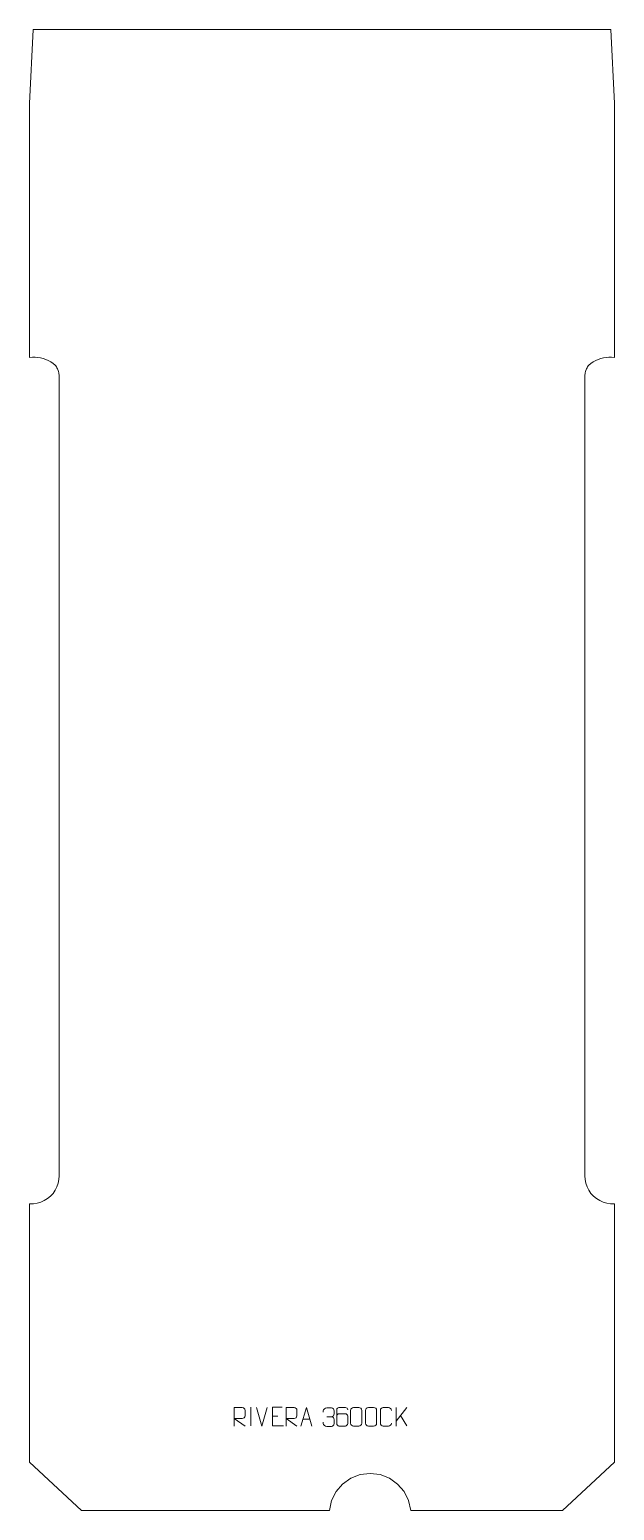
# Model space of a CAD drawing. Header units: millimetres. Extents: x -395 to 395, y -1449 to 551.
import ezdxf

# ---------------------------------------------------------------- set-up
doc = ezdxf.new("R2010")
doc.units = ezdxf.units.MM
doc.header["$MEASUREMENT"] = 0
doc.layers.add('layer 1', color=7, linetype='Continuous')

msp = doc.modelspace()

# ---------------------------------------------------------------- linework, layer by layer
at = {"layer": 'layer 1', "color": 242, "lineweight": 9}
msp.add_open_spline([(357.4236, 93.2887), (357.4236, 93.2887), (356.8617, 91.9784), (356.8617, 91.9784), (356.8617, 91.9784), (356.8617, 91.9784), (356.3723, 90.6405), (356.3723, 90.6405), (356.3723, 90.6405), (356.3723, 90.6405), (355.9563, 89.2784), (355.9563, 89.2784), (355.9563, 89.2784), (355.9563, 89.2784), (355.6129, 87.8955), (355.6129, 87.8955), (355.6129, 87.8955), (355.6129, 87.8955), (355.3457, 86.4961), (355.3457, 86.4961), (355.3457, 86.4961), (355.3457, 86.4961), (355.1542, 85.0834), (355.1542, 85.0834), (355.1542, 85.0834), (355.1542, 85.0834), (355.0394, 83.6634), (355.0394, 83.6634), (355.0394, 83.6634), (355.0394, 83.6634), (355.0004, 82.2396), (355.0004, 82.2396), (355.0004, 82.2396), (355.0004, 82.2396), (355.0004, -996.7455), (355.0004, -996.7455), (355.0004, -996.7455), (355.0004, -996.7455), (355.3471, -1001.872), (355.3471, -1001.872), (355.3471, -1001.872), (355.3471, -1001.872), (356.3837, -1006.9025), (356.3837, -1006.9025), (356.3837, -1006.9025), (356.3837, -1006.9025), (358.0875, -1011.7485), (358.0875, -1011.7485), (358.0875, -1011.7485), (358.0875, -1011.7485), (360.4295, -1016.3208), (360.4295, -1016.3208), (360.4295, -1016.3208), (360.4295, -1016.3208), (363.3678, -1020.5337), (363.3678, -1020.5337), (363.3678, -1020.5337), (363.3678, -1020.5337), (366.8465, -1024.314), (366.8465, -1024.314), (366.8465, -1024.314), (366.8465, -1024.314), (370.8037, -1027.5889), (370.8037, -1027.5889), (370.8037, -1027.5889), (370.8037, -1027.5889), (375.1671, -1030.3), (375.1671, -1030.3), (375.1671, -1030.3), (375.1671, -1030.3), (379.8561, -1032.3991), (379.8561, -1032.3991), (379.8561, -1032.3991), (379.8561, -1032.3991), (384.786, -1033.8457), (384.786, -1033.8457), (384.786, -1033.8457), (384.786, -1033.8457), (389.8639, -1034.6148), (389.8639, -1034.6148), (389.8639, -1034.6148), (389.8639, -1034.6148), (394.9995, -1034.691), (394.9995, -1034.691), (394.9995, -1034.691), (394.9995, -1034.691), (394.9995, -1383.7488), (394.9995, -1383.7488), (394.9995, -1383.7488), (394.9995, -1383.7488), (324.9995, -1448.7491), (324.9995, -1448.7491), (324.9995, -1448.7491), (324.9995, -1448.7491), (120.0009, -1448.7491), (120.0009, -1448.7491), (120.0009, -1448.7491), (120.0009, -1448.7491), (117.0676, -1435.5164), (117.0676, -1435.5164), (117.0676, -1435.5164), (117.0676, -1435.5164), (111.0003, -1423.3967), (111.0003, -1423.3967), (111.0003, -1423.3967), (111.0003, -1423.3967), (102.1651, -1413.118), (102.1651, -1413.118), (102.1651, -1413.118), (102.1651, -1413.118), (91.0949, -1405.3002), (91.0949, -1405.3002), (91.0949, -1405.3002), (91.0949, -1405.3002), (78.4518, -1400.4119), (78.4518, -1400.4119), (78.4518, -1400.4119), (78.4518, -1400.4119), (65.0006, -1398.7486), (65.0006, -1398.7486), (65.0006, -1398.7486), (65.0006, -1398.7486), (51.5489, -1400.4119), (51.5489, -1400.4119), (51.5489, -1400.4119), (51.5489, -1400.4119), (38.9076, -1405.3002), (38.9076, -1405.3002), (38.9076, -1405.3002), (38.9076, -1405.3002), (27.8356, -1413.118), (27.8356, -1413.118), (27.8356, -1413.118), (27.8356, -1413.118), (19.0003, -1423.3967), (19.0003, -1423.3967), (19.0003, -1423.3967), (19.0003, -1423.3967), (12.9331, -1435.5164), (12.9331, -1435.5164), (12.9331, -1435.5164), (12.9331, -1435.5164), (9.9998, -1448.7491), (9.9998, -1448.7491), (9.9998, -1448.7491), (9.9998, -1448.7491), (-324.9994, -1448.7491), (-324.9994, -1448.7491), (-324.9994, -1448.7491), (-324.9994, -1448.7491), (-394.9995, -1383.7488), (-394.9995, -1383.7488), (-394.9995, -1383.7488), (-394.9995, -1383.7488), (-394.9995, -1034.691), (-394.9995, -1034.691), (-394.9995, -1034.691), (-394.9995, -1034.691), (-389.8633, -1034.6148), (-389.8633, -1034.6148), (-389.8633, -1034.6148), (-389.8633, -1034.6148), (-384.7841, -1033.8457), (-384.7841, -1033.8457), (-384.7841, -1033.8457), (-384.7841, -1033.8457), (-379.8555, -1032.3991), (-379.8555, -1032.3991), (-379.8555, -1032.3991), (-379.8555, -1032.3991), (-375.1666, -1030.3), (-375.1666, -1030.3), (-375.1666, -1030.3), (-375.1666, -1030.3), (-370.8031, -1027.5889), (-370.8031, -1027.5889), (-370.8031, -1027.5889), (-370.8031, -1027.5889), (-366.8465, -1024.314), (-366.8465, -1024.314), (-366.8465, -1024.314), (-366.8465, -1024.314), (-363.3673, -1020.5337), (-363.3673, -1020.5337), (-363.3673, -1020.5337), (-363.3673, -1020.5337), (-360.4294, -1016.3208), (-360.4294, -1016.3208), (-360.4294, -1016.3208), (-360.4294, -1016.3208), (-358.0856, -1011.7485), (-358.0856, -1011.7485), (-358.0856, -1011.7485), (-358.0856, -1011.7485), (-356.3818, -1006.9025), (-356.3818, -1006.9025), (-356.3818, -1006.9025), (-356.3818, -1006.9025), (-355.3465, -1001.872), (-355.3465, -1001.872), (-355.3465, -1001.872), (-355.3465, -1001.872), (-355.0003, -996.7455), (-355.0003, -996.7455), (-355.0003, -996.7455), (-355.0003, -996.7455), (-355.0003, 82.2396), (-355.0003, 82.2396), (-355.0003, 82.2396), (-355.0003, 82.2396), (-355.0375, 83.6634), (-355.0375, 83.6634), (-355.0375, 83.6634), (-355.0375, 83.6634), (-355.1523, 85.0834), (-355.1523, 85.0834), (-355.1523, 85.0834), (-355.1523, 85.0834), (-355.3451, 86.4961), (-355.3451, 86.4961), (-355.3451, 86.4961), (-355.3451, 86.4961), (-355.6123, 87.8955), (-355.6123, 87.8955), (-355.6123, 87.8955), (-355.6123, 87.8955), (-355.9558, 89.2784), (-355.9558, 89.2784), (-355.9558, 89.2784), (-355.9558, 89.2784), (-356.3722, 90.6405), (-356.3722, 90.6405), (-356.3722, 90.6405), (-356.3722, 90.6405), (-356.8611, 91.9784), (-356.8611, 91.9784), (-356.8611, 91.9784), (-356.8611, 91.9784), (-357.4231, 93.2887), (-357.4231, 93.2887), (-357.4231, 93.2887), (-357.4231, 93.2887), (-358.053, 94.5669), (-358.053, 94.5669), (-358.053, 94.5669), (-358.053, 94.5669), (-358.7527, 95.8074), (-358.7527, 95.8074), (-358.7527, 95.8074), (-358.7527, 95.8074), (-359.5176, 97.0108), (-359.5176, 97.0108), (-359.5176, 97.0108), (-359.5176, 97.0108), (-360.3449, 98.1687), (-360.3449, 98.1687), (-360.3449, 98.1687), (-360.3449, 98.1687), (-363.3076, 100.4073), (-363.3076, 100.4073), (-363.3076, 100.4073), (-363.3076, 100.4073), (-366.4383, 102.4026), (-366.4383, 102.4026), (-366.4383, 102.4026), (-366.4383, 102.4026), (-369.7146, 104.1455), (-369.7146, 104.1455), (-369.7146, 104.1455), (-369.7146, 104.1455), (-373.1207, 105.6224), (-373.1207, 105.6224), (-373.1207, 105.6224), (-373.1207, 105.6224), (-376.6339, 106.8244), (-376.6339, 106.8244), (-376.6339, 106.8244), (-376.6339, 106.8244), (-380.2297, 107.7458), (-380.2297, 107.7458), (-380.2297, 107.7458), (-380.2297, 107.7458), (-383.8866, 108.3776), (-383.8866, 108.3776), (-383.8866, 108.3776), (-383.8866, 108.3776), (-387.5843, 108.7192), (-387.5843, 108.7192), (-387.5843, 108.7192), (-387.5843, 108.7192), (-391.2953, 108.7665), (-391.2953, 108.7665), (-391.2953, 108.7665), (-391.2953, 108.7665), (-394.9995, 108.5199), (-394.9995, 108.5199), (-394.9995, 108.5199), (-394.9995, 108.5199), (-394.9995, 451.2497), (-394.9995, 451.2497), (-394.9995, 451.2497), (-394.9995, 451.2497), (-389.9992, 551.2494), (-389.9992, 551.2494), (-389.9992, 551.2494), (-389.9992, 551.2494), (389.9998, 551.2494), (389.9998, 551.2494), (389.9998, 551.2494), (389.9998, 551.2494), (394.9995, 451.2497), (394.9995, 451.2497), (394.9995, 451.2497), (394.9995, 451.2497), (394.9995, 108.5199), (394.9995, 108.5199), (394.9995, 108.5199), (394.9995, 108.5199), (391.2972, 108.7665), (391.2972, 108.7665), (391.2972, 108.7665), (391.2972, 108.7665), (387.5848, 108.7192), (387.5848, 108.7192), (387.5848, 108.7192), (387.5848, 108.7192), (383.8889, 108.3776), (383.8889, 108.3776), (383.8889, 108.3776), (383.8889, 108.3776), (380.2298, 107.7458), (380.2298, 107.7458), (380.2298, 107.7458), (380.2298, 107.7458), (376.6344, 106.8244), (376.6344, 106.8244), (376.6344, 106.8244), (376.6344, 106.8244), (373.1231, 105.6224), (373.1231, 105.6224), (373.1231, 105.6224), (373.1231, 105.6224), (369.7169, 104.1455), (369.7169, 104.1455), (369.7169, 104.1455), (369.7169, 104.1455), (366.4384, 102.4026), (366.4384, 102.4026), (366.4384, 102.4026), (366.4384, 102.4026), (363.3095, 100.4073), (363.3095, 100.4073), (363.3095, 100.4073), (363.3095, 100.4073), (360.3468, 98.1687), (360.3468, 98.1687), (360.3468, 98.1687), (360.3468, 98.1687), (359.5177, 97.0108), (359.5177, 97.0108), (359.5177, 97.0108), (359.5177, 97.0108), (358.7532, 95.8074), (358.7532, 95.8074), (358.7532, 95.8074), (358.7532, 95.8074), (358.0535, 94.5669), (358.0535, 94.5669), (358.0535, 94.5669), (358.0535, 94.5669), (357.4236, 93.2887), (357.4236, 93.2887)], degree=3, knots=[0, 0, 0, 0, 0.010638298, 0.010638298, 0.010638298, 0.010638298, 0.021276596, 0.021276596, 0.021276596, 0.021276596, 0.031914894, 0.031914894, 0.031914894, 0.031914894, 0.042553191, 0.042553191, 0.042553191, 0.042553191, 0.053191489, 0.053191489, 0.053191489, 0.053191489, 0.063829787, 0.063829787, 0.063829787, 0.063829787, 0.074468085, 0.074468085, 0.074468085, 0.074468085, 0.085106383, 0.085106383, 0.085106383, 0.085106383, 0.095744681, 0.095744681, 0.095744681, 0.095744681, 0.106382979, 0.106382979, 0.106382979, 0.106382979, 0.117021277, 0.117021277, 0.117021277, 0.117021277, 0.127659574, 0.127659574, 0.127659574, 0.127659574, 0.138297872, 0.138297872, 0.138297872, 0.138297872, 0.14893617, 0.14893617, 0.14893617, 0.14893617, 0.159574468, 0.159574468, 0.159574468, 0.159574468, 0.170212766, 0.170212766, 0.170212766, 0.170212766, 0.180851064, 0.180851064, 0.180851064, 0.180851064, 0.191489362, 0.191489362, 0.191489362, 0.191489362, 0.20212766, 0.20212766, 0.20212766, 0.20212766, 0.212765957, 0.212765957, 0.212765957, 0.212765957, 0.223404255, 0.223404255, 0.223404255, 0.223404255, 0.234042553, 0.234042553, 0.234042553, 0.234042553, 0.244680851, 0.244680851, 0.244680851, 0.244680851, 0.255319149, 0.255319149, 0.255319149, 0.255319149, 0.265957447, 0.265957447, 0.265957447, 0.265957447, 0.276595745, 0.276595745, 0.276595745, 0.276595745, 0.287234043, 0.287234043, 0.287234043, 0.287234043, 0.29787234, 0.29787234, 0.29787234, 0.29787234, 0.308510638, 0.308510638, 0.308510638, 0.308510638, 0.319148936, 0.319148936, 0.319148936, 0.319148936, 0.329787234, 0.329787234, 0.329787234, 0.329787234, 0.340425532, 0.340425532, 0.340425532, 0.340425532, 0.35106383, 0.35106383, 0.35106383, 0.35106383, 0.361702128, 0.361702128, 0.361702128, 0.361702128, 0.372340426, 0.372340426, 0.372340426, 0.372340426, 0.382978723, 0.382978723, 0.382978723, 0.382978723, 0.393617021, 0.393617021, 0.393617021, 0.393617021, 0.404255319, 0.404255319, 0.404255319, 0.404255319, 0.414893617, 0.414893617, 0.414893617, 0.414893617, 0.425531915, 0.425531915, 0.425531915, 0.425531915, 0.436170213, 0.436170213, 0.436170213, 0.436170213, 0.446808511, 0.446808511, 0.446808511, 0.446808511, 0.457446809, 0.457446809, 0.457446809, 0.457446809, 0.468085106, 0.468085106, 0.468085106, 0.468085106, 0.478723404, 0.478723404, 0.478723404, 0.478723404, 0.489361702, 0.489361702, 0.489361702, 0.489361702, 0.5, 0.5, 0.5, 0.5, 0.510638298, 0.510638298, 0.510638298, 0.510638298, 0.521276596, 0.521276596, 0.521276596, 0.521276596, 0.531914894, 0.531914894, 0.531914894, 0.531914894, 0.542553191, 0.542553191, 0.542553191, 0.542553191, 0.553191489, 0.553191489, 0.553191489, 0.553191489, 0.563829787, 0.563829787, 0.563829787, 0.563829787, 0.574468085, 0.574468085, 0.574468085, 0.574468085, 0.585106383, 0.585106383, 0.585106383, 0.585106383, 0.595744681, 0.595744681, 0.595744681, 0.595744681, 0.606382979, 0.606382979, 0.606382979, 0.606382979, 0.617021277, 0.617021277, 0.617021277, 0.617021277, 0.627659574, 0.627659574, 0.627659574, 0.627659574, 0.638297872, 0.638297872, 0.638297872, 0.638297872, 0.64893617, 0.64893617, 0.64893617, 0.64893617, 0.659574468, 0.659574468, 0.659574468, 0.659574468, 0.670212766, 0.670212766, 0.670212766, 0.670212766, 0.680851064, 0.680851064, 0.680851064, 0.680851064, 0.691489362, 0.691489362, 0.691489362, 0.691489362, 0.70212766, 0.70212766, 0.70212766, 0.70212766, 0.712765957, 0.712765957, 0.712765957, 0.712765957, 0.723404255, 0.723404255, 0.723404255, 0.723404255, 0.734042553, 0.734042553, 0.734042553, 0.734042553, 0.744680851, 0.744680851, 0.744680851, 0.744680851, 0.755319149, 0.755319149, 0.755319149, 0.755319149, 0.765957447, 0.765957447, 0.765957447, 0.765957447, 0.776595745, 0.776595745, 0.776595745, 0.776595745, 0.787234043, 0.787234043, 0.787234043, 0.787234043, 0.79787234, 0.79787234, 0.79787234, 0.79787234, 0.808510638, 0.808510638, 0.808510638, 0.808510638, 0.819148936, 0.819148936, 0.819148936, 0.819148936, 0.829787234, 0.829787234, 0.829787234, 0.829787234, 0.840425532, 0.840425532, 0.840425532, 0.840425532, 0.85106383, 0.85106383, 0.85106383, 0.85106383, 0.861702128, 0.861702128, 0.861702128, 0.861702128, 0.872340426, 0.872340426, 0.872340426, 0.872340426, 0.882978723, 0.882978723, 0.882978723, 0.882978723, 0.893617021, 0.893617021, 0.893617021, 0.893617021, 0.904255319, 0.904255319, 0.904255319, 0.904255319, 0.914893617, 0.914893617, 0.914893617, 0.914893617, 0.925531915, 0.925531915, 0.925531915, 0.925531915, 0.936170213, 0.936170213, 0.936170213, 0.936170213, 0.946808511, 0.946808511, 0.946808511, 0.946808511, 0.957446809, 0.957446809, 0.957446809, 0.957446809, 0.968085106, 0.968085106, 0.968085106, 0.968085106, 0.978723404, 0.978723404, 0.978723404, 0.978723404, 1, 1, 1, 1], dxfattribs=at)
at = {"layer": 'layer 1', "color": 250, "lineweight": 9}
for points, knots in [([(-118.583, -1334.849), (-118.583, -1334.849), (-118.583, -1309.8955), (-118.583, -1309.8955), (-118.583, -1309.8955), (-114.9882, -1309.8955), (-111.3927, -1309.8955), (-107.7975, -1309.8955), (-107.7975, -1309.8955), (-105.4722, -1309.9332), (-103.9149, -1311.4232), (-103.919, -1313.7896), (-103.919, -1313.7896), (-103.9194, -1315.8251), (-103.9194, -1318.8845), (-103.919, -1320.9205), (-103.919, -1320.9205), (-103.9255, -1322.796), (-105.7378, -1324.7378), (-107.7473, -1324.7569), (-107.7473, -1324.7569), (-107.7473, -1324.7569), (-118.583, -1324.7569), (-118.583, -1324.7569), (-118.583, -1324.7569), (-118.583, -1324.7569), (-103.9283, -1334.849), (-103.9283, -1334.849)], [0, 0, 0, 0, 0.125, 0.125, 0.125, 0.125, 0.25, 0.25, 0.25, 0.25, 0.375, 0.375, 0.375, 0.375, 0.5, 0.5, 0.5, 0.5, 0.625, 0.625, 0.625, 0.625, 0.75, 0.75, 0.75, 0.75, 1, 1, 1, 1]), ([(-53.961, -1309.4926), (-53.961, -1309.4926), (-66.8349, -1309.4926), (-66.8349, -1309.4926), (-66.8349, -1309.4926), (-66.8349, -1309.4926), (-66.8349, -1334.4462), (-66.8349, -1334.4462), (-66.8349, -1334.4462), (-66.8349, -1334.4462), (-51.9691, -1334.4462), (-51.9691, -1334.4462)], [0, 0, 0, 0, 0.25, 0.25, 0.25, 0.25, 0.5, 0.5, 0.5, 0.5, 1, 1, 1, 1]), ([(-48.583, -1334.849), (-48.583, -1334.849), (-48.583, -1309.8955), (-48.583, -1309.8955), (-48.583, -1309.8955), (-44.9882, -1309.8955), (-41.3927, -1309.8955), (-37.7975, -1309.8955), (-37.7975, -1309.8955), (-35.4722, -1309.9332), (-33.9149, -1311.4232), (-33.919, -1313.7896), (-33.919, -1313.7896), (-33.9194, -1315.8251), (-33.9194, -1318.8845), (-33.919, -1320.9205), (-33.919, -1320.9205), (-33.9255, -1322.796), (-35.7378, -1324.7378), (-37.7473, -1324.7569), (-37.7473, -1324.7569), (-37.7473, -1324.7569), (-48.583, -1324.7569), (-48.583, -1324.7569), (-48.583, -1324.7569), (-48.583, -1324.7569), (-33.9283, -1334.849), (-33.9283, -1334.849)], [0, 0, 0, 0, 0.125, 0.125, 0.125, 0.125, 0.25, 0.25, 0.25, 0.25, 0.375, 0.375, 0.375, 0.375, 0.5, 0.5, 0.5, 0.5, 0.625, 0.625, 0.625, 0.625, 0.75, 0.75, 0.75, 0.75, 1, 1, 1, 1]), ([(-28.5018, -1334.8271), (-28.5018, -1334.8271), (-21.1308, -1309.8736), (-21.1308, -1309.8736), (-21.1308, -1309.8736), (-21.1308, -1309.8736), (-13.5609, -1334.8271), (-13.5609, -1334.8271)], [0, 0, 0, 0, 0.333333333, 0.333333333, 0.333333333, 0.333333333, 1, 1, 1, 1]), ([(1.7654, -1316.1156), (1.7654, -1316.1156), (1.7654, -1314.2584), (1.7654, -1314.2584), (1.7654, -1314.2584), (1.7511, -1312.5165), (4.4156, -1310.3984), (6.4747, -1310.4211), (6.4747, -1310.4211), (8.5388, -1310.4211), (10.6028, -1310.4211), (12.6665, -1310.4211), (12.6665, -1310.4211), (14.861, -1310.4123), (16.4593, -1312.2591), (16.5037, -1314.1712), (16.5037, -1314.1712), (16.5033, -1315.6063), (16.5033, -1317.0414), (16.5037, -1318.4769), (16.5037, -1318.4769), (16.4551, -1320.1304), (14.8525, -1322.3604), (12.6542, -1322.3504), (12.6542, -1322.3504), (14.8579, -1322.3616), (16.4659, -1324.1648), (16.5199, -1326.2243), (16.5199, -1326.2243), (16.5195, -1328.009), (16.5195, -1329.7937), (16.5199, -1331.5788), (16.5199, -1331.5788), (16.53, -1333.6402), (14.4751, -1335.4033), (12.6542, -1335.3952), (12.6542, -1335.3952), (10.5889, -1335.3949), (8.5237, -1335.3949), (6.4581, -1335.3952), (6.4581, -1335.3952), (4.2895, -1335.3837), (1.7585, -1332.9835), (1.7399, -1331.5217), (1.7399, -1331.5217), (1.7399, -1331.5217), (1.7399, -1329.6131), (1.7399, -1329.6131)], [0, 0, 0, 0, 0.076923077, 0.076923077, 0.076923077, 0.076923077, 0.153846154, 0.153846154, 0.153846154, 0.153846154, 0.230769231, 0.230769231, 0.230769231, 0.230769231, 0.307692308, 0.307692308, 0.307692308, 0.307692308, 0.384615385, 0.384615385, 0.384615385, 0.384615385, 0.461538462, 0.461538462, 0.461538462, 0.461538462, 0.538461538, 0.538461538, 0.538461538, 0.538461538, 0.615384615, 0.615384615, 0.615384615, 0.615384615, 0.692307692, 0.692307692, 0.692307692, 0.692307692, 0.769230769, 0.769230769, 0.769230769, 0.769230769, 0.846153846, 0.846153846, 0.846153846, 0.846153846, 1, 1, 1, 1]), ([(34.6934, -1312.8342), (34.6693, -1311.4947), (33.3131, -1309.8415), (31.7412, -1309.8758), (31.7412, -1309.8758), (28.7564, -1309.8761), (25.7712, -1309.8761), (22.7858, -1309.8758), (22.7858, -1309.8758), (21.5667, -1309.8609), (19.8385, -1311.2985), (19.8335, -1312.8342), (19.8335, -1312.8342), (19.8338, -1319.1947), (19.8338, -1325.5555), (19.8335, -1331.9162), (19.8335, -1331.9162), (19.8382, -1333.0791), (21.5667, -1334.8502), (22.7858, -1334.8746), (22.7858, -1334.8746), (25.7712, -1334.8743), (28.7564, -1334.8743), (31.7412, -1334.8746), (31.7412, -1334.8746), (33.0193, -1334.8308), (34.689, -1333.2163), (34.6934, -1331.9162), (34.6934, -1331.9162), (34.6934, -1328.3329), (34.6934, -1324.7498), (34.6934, -1321.1671), (34.6934, -1321.1671), (34.6549, -1319.6889), (33.0722, -1318.256), (31.7412, -1318.258), (31.7412, -1318.258), (28.7564, -1318.2577), (25.7712, -1318.2577), (22.7858, -1318.258), (22.7858, -1318.258), (21.4563, -1318.253), (19.8133, -1319.7603), (19.855, -1321.1888)], [0, 0, 0, 0, 0.083333333, 0.083333333, 0.083333333, 0.083333333, 0.166666667, 0.166666667, 0.166666667, 0.166666667, 0.25, 0.25, 0.25, 0.25, 0.333333333, 0.333333333, 0.333333333, 0.333333333, 0.416666667, 0.416666667, 0.416666667, 0.416666667, 0.5, 0.5, 0.5, 0.5, 0.583333333, 0.583333333, 0.583333333, 0.583333333, 0.666666667, 0.666666667, 0.666666667, 0.666666667, 0.75, 0.75, 0.75, 0.75, 0.833333333, 0.833333333, 0.833333333, 0.833333333, 1, 1, 1, 1]), ([(42.6828, -1309.8756), (45.0489, -1309.8756), (47.4154, -1309.8756), (49.7819, -1309.8756), (49.7819, -1309.8756), (51.7624, -1309.84), (53.7884, -1311.3343), (53.8155, -1313.7764), (53.8155, -1313.7764), (53.8151, -1319.5338), (53.8151, -1325.2916), (53.8155, -1331.0498), (53.8155, -1331.0498), (53.6734, -1333.3774), (51.967, -1334.8597), (49.7819, -1334.8705), (49.7819, -1334.8705), (47.4095, -1334.8701), (45.0371, -1334.8701), (42.6651, -1334.8705), (42.6651, -1334.8705), (40.7066, -1334.9761), (38.7002, -1333.0882), (38.7116, -1331.0672), (38.7116, -1331.0672), (38.712, -1325.2866), (38.712, -1319.5063), (38.7116, -1313.7265), (38.7116, -1313.7265), (38.7159, -1311.5845), (40.493, -1309.862), (42.6828, -1309.8756)], [0, 0, 0, 0, 0.111111111, 0.111111111, 0.111111111, 0.111111111, 0.222222222, 0.222222222, 0.222222222, 0.222222222, 0.333333333, 0.333333333, 0.333333333, 0.333333333, 0.444444444, 0.444444444, 0.444444444, 0.444444444, 0.555555556, 0.555555556, 0.555555556, 0.555555556, 0.666666667, 0.666666667, 0.666666667, 0.666666667, 0.777777778, 0.777777778, 0.777777778, 0.777777778, 1, 1, 1, 1]), ([(62.6828, -1309.8756), (65.0489, -1309.8756), (67.4154, -1309.8756), (69.7819, -1309.8756), (69.7819, -1309.8756), (71.7624, -1309.84), (73.7884, -1311.3343), (73.8155, -1313.7764), (73.8155, -1313.7764), (73.8151, -1319.5338), (73.8151, -1325.2916), (73.8155, -1331.0498), (73.8155, -1331.0498), (73.6734, -1333.3774), (71.967, -1334.8597), (69.7819, -1334.8705), (69.7819, -1334.8705), (67.4095, -1334.8701), (65.0371, -1334.8701), (62.6651, -1334.8705), (62.6651, -1334.8705), (60.7066, -1334.9761), (58.7002, -1333.0882), (58.7116, -1331.0672), (58.7116, -1331.0672), (58.712, -1325.2866), (58.712, -1319.5063), (58.7116, -1313.7265), (58.7116, -1313.7265), (58.7159, -1311.5845), (60.493, -1309.862), (62.6828, -1309.8756)], [0, 0, 0, 0, 0.111111111, 0.111111111, 0.111111111, 0.111111111, 0.222222222, 0.222222222, 0.222222222, 0.222222222, 0.333333333, 0.333333333, 0.333333333, 0.333333333, 0.444444444, 0.444444444, 0.444444444, 0.444444444, 0.555555556, 0.555555556, 0.555555556, 0.555555556, 0.666666667, 0.666666667, 0.666666667, 0.666666667, 0.777777778, 0.777777778, 0.777777778, 0.777777778, 1, 1, 1, 1]), ([(93.6865, -1331.0339), (93.5467, -1333.3573), (91.8695, -1334.8369), (89.7218, -1334.8477), (89.7218, -1334.8477), (87.3899, -1334.8473), (85.058, -1334.8473), (82.7265, -1334.8477), (82.7265, -1334.8477), (80.8015, -1334.9531), (78.8294, -1333.0686), (78.8406, -1331.0513), (78.8406, -1331.0513), (78.841, -1325.2812), (78.841, -1319.5115), (78.8406, -1313.7422), (78.8406, -1313.7422), (78.8448, -1311.6041), (80.5915, -1309.8849), (82.7439, -1309.8984), (82.7439, -1309.8984), (85.0696, -1309.8984), (87.3957, -1309.8984), (89.7218, -1309.8984), (89.7218, -1309.8984), (91.6684, -1309.8629), (93.6598, -1311.3544), (93.6865, -1313.792)], [0, 0, 0, 0, 0.125, 0.125, 0.125, 0.125, 0.25, 0.25, 0.25, 0.25, 0.375, 0.375, 0.375, 0.375, 0.5, 0.5, 0.5, 0.5, 0.625, 0.625, 0.625, 0.625, 0.75, 0.75, 0.75, 0.75, 1, 1, 1, 1])]:
    msp.add_open_spline(points, degree=3, knots=knots, dxfattribs=at)
for points in [[(-95.919, -1309.4334), (-95.919, -1309.4334), (-95.919, -1334.4075), (-95.919, -1334.4075)], [(-81.2509, -1334.8491), (-81.2509, -1334.8491), (-88.5727, -1309.8955), (-88.5727, -1309.8955)], [(-73.929, -1309.8955), (-73.929, -1309.8955), (-81.2508, -1334.8491), (-81.2508, -1334.8491)], [(100.0325, -1309.8307), (100.0325, -1309.8307), (100.0325, -1334.7843), (100.0325, -1334.7843)], [(114.4087, -1309.8307), (114.4087, -1309.8307), (100.0325, -1328.4704), (100.0325, -1328.4704)], [(-66.8349, -1321.3723), (-66.8349, -1321.3723), (-59.6668, -1321.3723), (-59.6668, -1321.3723)], [(-25.7792, -1325.5777), (-25.7792, -1325.5777), (-16.2835, -1325.5777), (-16.2835, -1325.5777)], [(6.4751, -1322.3608), (6.4751, -1322.3608), (12.6715, -1322.3608), (12.6715, -1322.3608)], [(114.734, -1334.6885), (114.734, -1334.6885), (106.2635, -1320.3749), (106.2635, -1320.3749)]]:
    msp.add_open_spline(points, degree=3, dxfattribs=at)

doc.saveas('drawing.dxf')
